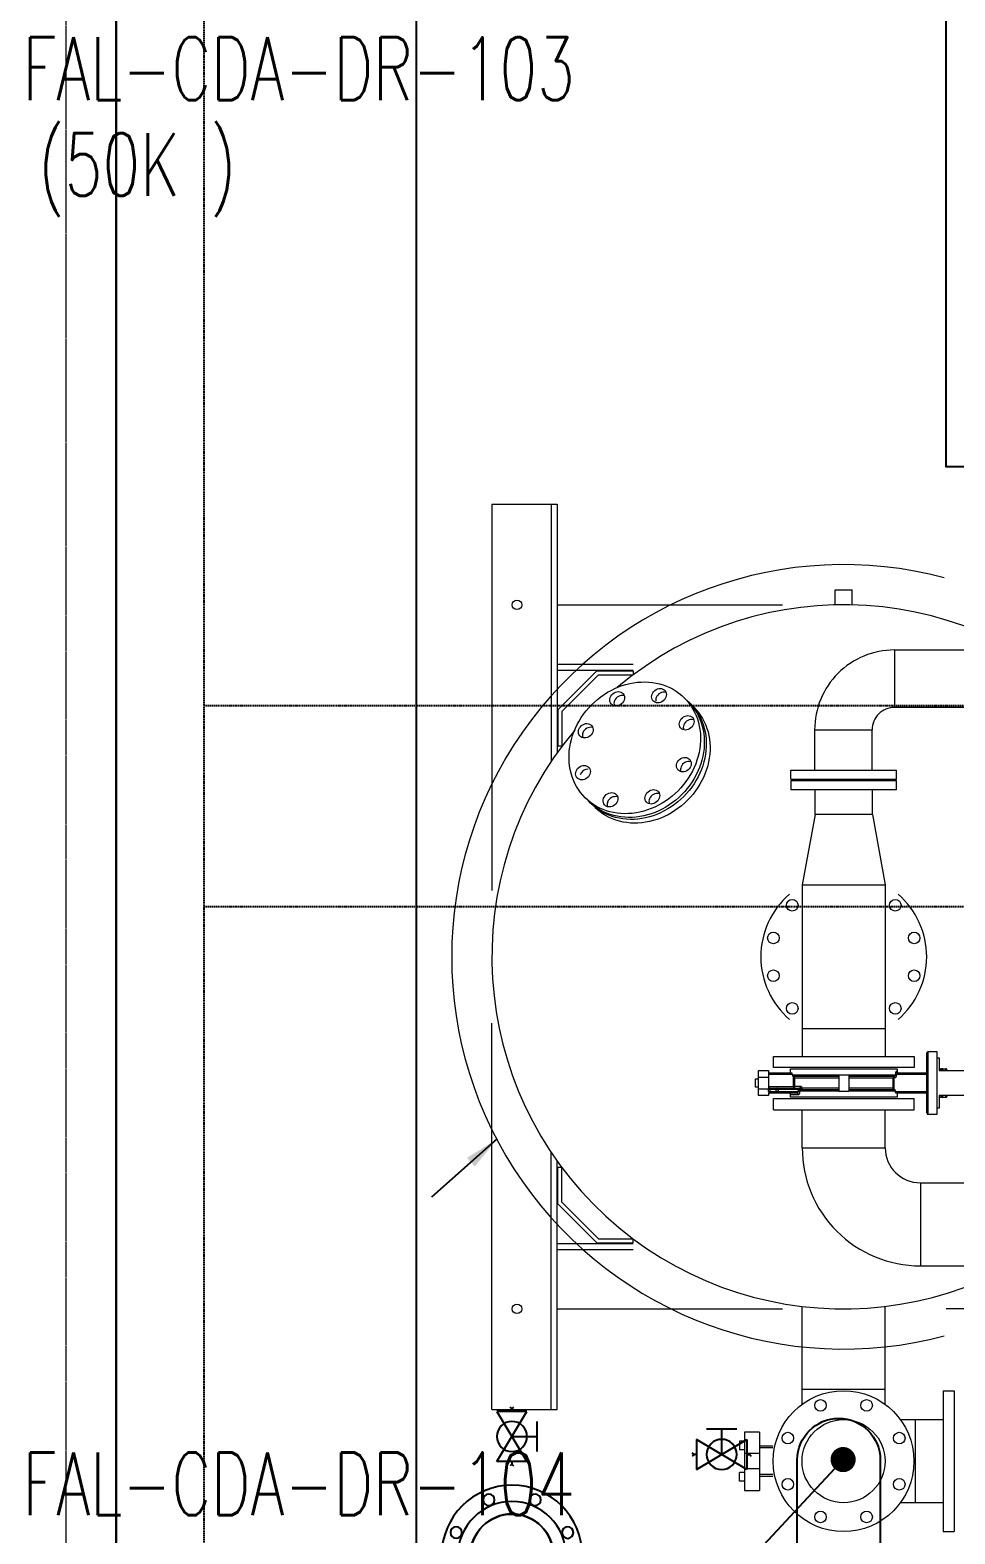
# Model space of a CAD drawing. Extents: x 0 to 160756, y 0 to 229247.
# Drawn here: x 54064 to 55904, y 89103 to 92093 of the extents above; entities that cross this region are included whole.
import ezdxf
from ezdxf.enums import TextEntityAlignment as Align
from ezdxf.xclip import XClip

# ---------------------------------------------------------------- set-up
doc = ezdxf.new("R2010")
doc.units = 0
doc.header["$LTSCALE"] = 10
doc.header["$XCLIPFRAME"] = 2
for name, pattern in [('H12設備棟3F$0$CENTERK5', [6.916, 6.667, -0.083, 0.083, -0.083]), ('H12設備棟3F$0$HIDDEN', [0.375, 0.25, -0.125]), ('XCM7P30CDA$0$CENTER', [50.8, 31.75, -6.35, 6.35, -6.35])]:
    doc.linetypes.add(name, pattern=pattern)
for name, color, linetype in [('H12設備棟3F$0$ARC-BEAM', 252, 'H12設備棟3F$0$HIDDEN'), ('H12設備棟3F$0$H-SIN', 252, 'H12設備棟3F$0$CENTERK5'), ('H12設備棟3F$0$KABE1', 252, 'Continuous'), ('H12設備棟3F$0$\uf4c9\ue50a', 252, 'Continuous'), ('XCM7P30CDA$0$CCL', 252, 'XCM7P30CDA$0$CENTER'), ('XCM7P30CDA$0$U-CDA-PIPE', 252, 'Continuous'), ('XCM7Q30CDA-200K$0$UER-FUTUER', 9, 'Continuous')]:
    doc.layers.add(name, color=color, linetype=linetype)
doc.styles.add('XCM7Q30CDA-200K$0$aa-txt', font='simplex.shx', dxfattribs={"width": 0.8, "bigfont": 'chineset.shx'})
doc.styles.add('XCM7Q30CDA-200K$0$Standard', font='txt.shx', dxfattribs={"bigfont": 'chineset.shx'})
doc.dimstyles.new('XCM7Q30CDA-200K$0$STANDARD', dxfattribs={"dimtxt": 0.18, "dimasz": 0.18, "dimexe": 0.18, "dimexo": 0.0625, "dimgap": 0.09, "dimtad": 0, "dimtih": 1, "dimtoh": 1, "dimdec": 4, "dimzin": 0, "dimdsep": 46, "dimtxsty": 'XCM7Q30CDA-200K$0$Standard', "dimcen": 0.09, "dimadec": 0, "dimazin": 0, "dimtfac": 1, "dimtdec": 4, "dimtofl": 0, "dimtmove": 0, "dimatfit": 3, "dimfxl": 1, "dimtolj": 1, "dimtzin": 0, "dimarcsym": 0})

# ---------------------------------------------------------------- blocks, each defined once
blk = doc.blocks.new('H12設備棟3F')
at = {"layer": 'H12設備棟3F$0$ARC-BEAM'}
for p, q in [((54410.2, 86525.3), (54410.2, 94575.3)), ((54410.2, 90750.3), (58435.2, 90750.3)), ((54410.2, 90350.3), (58435.2, 90350.3))]:
    blk.add_line(p, q, dxfattribs=at)
at = {"layer": 'H12設備棟3F$0$H-SIN', "lineweight": 5}
blk.add_line((54135.2, 61882.1), (54135.2, 107531.3), dxfattribs=at)
at = {"layer": 'H12設備棟3F$0$KABE1', "linetype": 'Continuous', "lineweight": 30}
blk.add_line((54235.2, 94575.3), (54235.2, 86525.3), dxfattribs=at)
at = {"layer": 'H12設備棟3F$0$\uf4c9\ue50a'}
blk.add_lwpolyline([(59885.2, 93725.3), (55885.2, 93725.3), (55885.2, 91225.3), (59885.2, 91225.3)], close=True, dxfattribs=at)
blk = doc.blocks.new('XCM7Q30CDA-200K$0$_Dot')
at = {"color": 0, "linetype": 'ByBlock', "lineweight": -2}
blk.add_line((-0.5, 0), (-1, 0), dxfattribs=at)
at = {"color": 0, "linetype": 'ByBlock', "const_width": 0.5}
blk.add_lwpolyline([(-0.25, 0, 1), (0.25, 0, 1)], format="xyb", close=True, dxfattribs=at)
blk = doc.blocks.new('XCM7P30CDA$0$A$C9a307472')
at = {"layer": 'XCM7P30CDA$0$CCL'}
blk.add_line((29850, -8197.4), (29850, 27548.6), dxfattribs=at)
blk = doc.blocks.new('XCM7P30CDA$0$F22P2-CDA-07-C20-00$0$MV2-Ball-FTT')
for p, q in [((-5, -3), (5, 3)), ((5, -3), (-5, 3)), ((-5, 3), (-5, -3)), ((-3, 5), (3, 5)), ((0, 0), (0, 5)), ((5, 3), (5, -3)), ((-5.5, 0), (-5.85, 0.35)), ((-5.5, 0), (-5.85, -0.35)), ((-5, 0), (-5.5, 0)), ((5, 0), (5.5, 0)), ((5.5, 0), (5.85, 0.35)), ((5.5, 0), (5.85, -0.35))]:
    blk.add_line(p, q)
blk.add_circle((0, 0), 3)
blk = doc.blocks.new('XCM7P30CDA$0$F22P2-CDA-07-C20-00$0$Flange-16.52x10KG')
for centre, radius in [((0, 0), 14), ((-4.59, 11.09), 1.15), ((4.59, 11.09), 1.15), ((0, 0), 10.75), ((0, 0), 8.26), ((-11.09, 4.59), 1.15), ((11.09, 4.59), 1.15), ((-11.09, -4.59), 1.15), ((11.09, -4.59), 1.15), ((-4.59, -11.09), 1.15), ((4.59, -11.09), 1.15)]:
    blk.add_circle(centre, radius)
blk = doc.blocks.new('XCM7P30CDA$0$F22P2-CDA-07-C20-00$0$LRElbowDown-16.52')
for p, q in [((22.86, 8.26), (0, 8.26)), ((22.86, -8.26), (22.86, 8.26)), ((0, -8.26), (22.86, -8.26))]:
    blk.add_line(p, q)
blk.add_arc((0, 0), 8.26, 90, 270)
blk = doc.blocks.new('XCM7P30CDA$0$A$Cefb5f231')
at = {"layer": 'XCM7P30CDA$0$U-CDA-PIPE'}
for name, p, xscale, yscale, zscale, rotation in [('XCM7P30CDA$0$F22P2-CDA-07-C20-00$0$LRElbowDown-16.52', (-3806.8, 10.7), 10, 10, 10, 90.03842044991228), ('XCM7P30CDA$0$F22P2-CDA-07-C20-00$0$Flange-16.52x10KG', (-3806.8, 10.7), 9.999999999999998, 9.999999999999998, 9.999999999999998, 0.03842044991236915), ('XCM7P30CDA$0$F22P2-CDA-07-C20-00$0$LRElbowDown-16.52', (-3156.5, -179.6), 10, 10, 10, 90.01573800234904), ('XCM7P30CDA$0$F22P2-CDA-07-C20-00$0$MV2-Ball-FTT', (-3806.8, -226.2), 10, 10, 10, 270.015738002349), ('XCM7P30CDA$0$F22P2-CDA-07-C20-00$0$MV2-Ball-FTT', (-3389.4, -190.5), 9.999999999999998, 9.999999999999998, 9.999999999999998, 180.015738002349)]:
    blk.add_blockref(name, p, dxfattribs=dict(at, xscale=xscale, yscale=yscale, zscale=zscale, rotation=rotation))
blk = doc.blocks.new('XCM7P30CDA')
at = {"color": 4}
ref = blk.add_blockref('XCM7P30CDA$0$A$C9a307472', (24285.2, 95852.5), dxfattribs=at)
XClip(ref).set_block_clipping_path([(28505.8252583833, 11204.571428573), (50624.999999999, 21456.3991779214)])
at = {"xscale": -1, "rotation": 180}
blk.add_blockref('XCM7P30CDA$0$A$Cefb5f231', (58829, 89070.1), dxfattribs=at)
blk = doc.blocks.new('XCM7Q30CDA-200K$0$DRYER 6500')
at = {"linetype": 'Continuous', "lineweight": 13}
for p, q in [((802.2, 1266), (780.2, 1266)), ((780.2, 986), (780.2, 1266)), ((802.2, 986), (802.2, 1266)), ((802.2, 1208.6), (887.2, 1208.6)), ((857.2, 1208.6), (857.2, 1043.4)), ((1197.5, 1184.5), (1167.2, 1184.5)), ((1167.2, 1141.2), (1167.2, 1184.5)), ((1197.5, 1141.2), (1197.5, 1184.5)), ((1140.6, 1156.3), (1167.2, 1156.3)), ((1140.6, 1156.3), (1167.2, 1156.3)), ((1141.1, 1152.5), (1167.2, 1152.5)), ((1141.1, 1152.5), (1167.2, 1152.5)), ((1167.2, 1141.2), (1197.5, 1141.2)), ((1167.2, 1110.8), (1167.2, 1141.2)), ((1197.5, 1165.7), (1207.5, 1165.7)), ((1197.5, 1148.7), (1207.5, 1148.7)), ((1197.5, 1110.8), (1197.5, 1141.2)), ((1207.5, 1165.7), (1207.5, 1148.7)), ((1167.2, 1110.8), (1197.5, 1110.8)), ((1167.2, 1068), (1167.2, 1110.8)), ((1197.5, 1068), (1197.5, 1110.8)), ((1167.2, 1095.7), (1140.6, 1095.7)), ((1167.2, 1095.7), (1140.6, 1095.7)), ((1141.1, 1099.5), (1167.2, 1099.5)), ((1141.1, 1099.5), (1167.2, 1099.5)), ((1197.5, 1103.3), (1207.5, 1103.3)), ((1197.5, 1086.3), (1207.5, 1086.3)), ((1207.5, 1086.3), (1207.5, 1103.3)), ((1167.2, 1068), (1197.5, 1068)), ((887.2, 1043.4), (802.2, 1043.4)), ((917.7, 1012.9), (917.7, 818.1)), ((1082.7, 1012.9), (1082.7, 818.1)), ((802.2, 986), (780.2, 986)), ((1082.8, 983), (917.6, 983)), ((809.7, 424), (814.7, 424)), ((809.7, 399), (809.7, 424)), ((814.7, 436.5), (831.7, 436.5)), ((814.7, 311.5), (814.7, 436.5)), ((831.7, 436.5), (831.7, 311.5)), ((834.7, 433.5), (834.7, 314.5)), ((749.7, 399), (809.7, 399)), ((794.7, 399), (794.7, 400.5)), ((796.6, 402.5), (802.7, 402.5)), ((796.7, 402.5), (796.7, 399)), ((802.7, 402.5), (802.7, 399)), ((804.7, 400.5), (804.7, 399)), ((806.6, 402.5), (809.7, 402.5)), ((806.7, 399), (806.7, 402.5)), ((834.7, 394), (896, 394)), ((896.7, 391), (834.7, 391)), ((893.7, 394), (893.7, 402)), ((893.7, 402), (1105.7, 402)), ((896.7, 390), (896.7, 391)), ((896.7, 390), (989.7, 390)), ((989.7, 358), (989.7, 390)), ((1009.7, 390), (989.7, 390)), ((1009.7, 390), (1087.1, 390)), ((1009.7, 358), (1009.7, 390)), ((1087.1, 391), (1087.1, 390)), ((1090.3, 391), (1087.1, 391)), ((1090.3, 390), (1087.1, 390)), ((1130.4, 391), (1090.3, 391)), ((1090.3, 391), (1090.3, 390)), ((1105.6, 397), (1090.4, 397)), ((1093, 394), (1131.1, 394)), ((1105.7, 402), (1105.7, 397)), ((1130.4, 387), (1130.4, 391)), ((1134.1, 391), (1130.4, 391)), ((1131.1, 394), (1132.6, 394)), ((1132.6, 394), (1145.7, 394)), ((1134.1, 391), (1134.1, 387)), ((1147.2, 391), (1134.1, 391)), ((1145.7, 394), (1146.7, 394)), ((1146.7, 394), (1149.7, 394)), ((1147.2, 387), (1147.2, 391)), ((1149.7, 391), (1147.2, 391)), ((1149.7, 399), (1169.7, 399)), ((1149.7, 394), (1149.7, 399)), ((1149.7, 391), (1149.7, 387)), ((1169.7, 399), (1169.7, 386)), ((989.7, 387), (899.2, 387)), ((899.2, 387), (899.5, 387)), ((899.5, 387), (899.5, 363.9)), ((899.5, 363.9), (900, 361)), ((899.5, 363.9), (902.4, 363.9)), ((900, 361), (989.7, 361)), ((902.4, 384.1), (989.7, 384.1)), ((902.4, 363.9), (902.4, 384.1)), ((989.7, 363.9), (902.4, 363.9)), ((1084.5, 387), (1009.7, 387)), ((1009.7, 384.1), (1082.4, 384.1)), ((1096.9, 363.9), (1009.7, 363.9)), ((1009.7, 361), (1100.1, 361)), ((1085.4, 381), (1096.9, 381)), ((1131.1, 384), (1087.9, 384)), ((1089.5, 387), (1130.4, 387)), ((1096.9, 381), (1096.9, 363.9)), ((1099.8, 381), (1096.9, 381)), ((1099.8, 381), (1099.8, 384)), ((1149.7, 381), (1099.8, 381)), ((1099.8, 381), (1099.8, 361)), ((1100.1, 361), (1099.8, 361)), ((1134.1, 387), (1130.4, 387)), ((1132.6, 384), (1131.1, 384)), ((1145.7, 384), (1132.6, 384)), ((1134.1, 387), (1147.2, 387)), ((1146.7, 384), (1145.7, 384)), ((1149.7, 384), (1146.7, 384)), ((1147.2, 387), (1149.7, 387)), ((1149.5, 386), (1169.7, 386)), ((1149.7, 362), (1149.7, 384)), ((1169.7, 362), (1149.7, 362)), ((1149.7, 349), (1149.7, 362)), ((1169.7, 386), (1169.7, 362)), ((1169.7, 382.5), (1175.7, 382.5)), ((1175.7, 365.5), (1169.7, 365.5)), ((1169.7, 362), (1169.7, 349)), ((1175.7, 382.5), (1175.7, 365.5)), ((809.7, 349), (749.7, 349)), ((794.7, 347.5), (794.7, 349)), ((802.7, 345.5), (796.6, 345.5)), ((796.7, 349), (796.7, 345.5)), ((802.7, 349), (802.7, 345.5)), ((804.7, 349), (804.7, 347.5)), ((809.7, 345.5), (806.6, 345.5)), ((806.7, 349), (806.7, 345.5)), ((809.7, 324), (809.7, 349)), ((834.7, 357), (894.3, 357)), ((892.9, 354), (834.7, 354)), ((893.7, 346), (893.7, 351)), ((1105.7, 346), (893.7, 346)), ((893.8, 351), (895.9, 351)), ((894.3, 358), (897.2, 358)), ((894.3, 358), (894.3, 357)), ((894.3, 357), (897.2, 357)), ((897.2, 357), (897.2, 358)), ((989.7, 358), (897.2, 358)), ((1009.7, 358), (989.7, 358)), ((1102.7, 358), (1009.7, 358)), ((1102.7, 358), (1102.7, 357)), ((1102.7, 357), (1149.7, 357)), ((1149.7, 354), (1103.4, 354)), ((1105.7, 354), (1105.7, 346)), ((1169.7, 349), (1149.7, 349)), ((814.7, 324), (809.7, 324)), ((831.7, 311.5), (814.7, 311.5)), ((942.8, -160), (917.4, -20)), ((1056.8, -160), (1082.4, -20)), ((942.8, -160), (942.8, -209.4)), ((942.8, -160), (1056.8, -160)), ((1056.8, -160), (1056.8, -209.4)), ((894.8, -209.4), (894.8, -227.4)), ((894.8, -209.4), (1104.8, -209.4)), ((1104.8, -227.4), (894.8, -227.4)), ((1104.8, -227.4), (1104.8, -209.4))]:
    blk.add_line(p, q, dxfattribs=at)
at = {"lineweight": 13}
for p, q in [((1569.7, 1023), (1569.7, 529.5)), ((1699.7, 1023), (1569.7, 1023)), ((1581.7, 1023), (1581.7, 512.2)), ((1699.7, 1023), (1699.7, 255)), ((-870.4, 822.9), (796.2, 822.9)), ((1568.7, 822.9), (1121.8, 822.9)), ((847.4, 737.6), (-755.1, 737.6)), ((847.4, 572.4), (847.4, 737.6)), ((1568.7, 704.9), (1418.7, 704.9)), ((1568.7, 692.9), (1418.7, 692.9)), ((1490.8, 691.9), (1418.7, 691.9)), ((1418.7, 691.9), (1418.7, 683.9)), ((1568.7, 614), (1490.8, 691.9)), ((1487.5, 683.9), (1418.7, 683.9)), ((1560.7, 610.7), (1487.5, 683.9)), ((1560.7, 610.7), (1560.7, 541.9)), ((1568.7, 614), (1568.7, 541.9)), ((847.4, 572.4), (-755.1, 572.4)), ((1560.7, 541.9), (1568.7, 541.9)), ((917.3, 502.8), (917.3, 427)), ((1082.5, 502.6), (917.5, 502.6)), ((1082.3, 502.8), (1082.3, 427)), ((859.7, 427), (859.7, 405)), ((1139.7, 427), (859.7, 427)), ((1139.7, 427), (1139.7, 405)), ((1139.7, 405), (859.7, 405)), ((859.7, 321), (859.7, 343)), ((859.7, 343), (1139.7, 343)), ((1139.7, 343), (1139.7, 321)), ((1139.7, 321), (859.7, 321)), ((917.3, 266), (917.3, 321)), ((1082.3, 266), (1082.3, 321)), ((917.3, 266), (1082.3, 266)), ((917.3, -20), (917.3, 266)), ((1082.3, -20), (1082.3, 266)), ((1082.3, -20), (917.3, -20)), ((1699.7, -777), (1699.7, -9)), ((1104.8, -230.4), (894.8, -230.4)), ((894.8, -230.4), (894.8, -248.4)), ((1104.8, -230.4), (1104.8, -248.4)), ((1104.8, -248.4), (894.8, -248.4)), ((943.5, -248.4), (943.5, -328.4)), ((1057.5, -248.4), (1057.5, -328.4)), ((1581.7, -777), (1581.7, -266.2)), ((1560.7, -364.7), (1560.7, -295.9)), ((1560.7, -295.9), (1568.7, -295.9)), ((1568.7, -368), (1568.7, -295.9)), ((1569.7, -777), (1569.7, -283.5)), ((1057.5, -328.4), (943.5, -328.4)), ((1057.8, -328.4), (943.5, -328.4)), ((377.8, -372.6), (899, -372.8)), ((899, -487.1), (899, -372.8)), ((1560.7, -364.7), (1487.5, -437.9)), ((1568.7, -368), (1490.8, -445.9)), ((1487.5, -437.9), (1418.7, -437.9)), ((1418.7, -445.9), (1418.7, -437.9)), ((1490.8, -445.9), (1418.7, -445.9)), ((1568.7, -446.9), (1418.7, -446.9)), ((1568.7, -458.9), (1418.7, -458.9)), ((377.8, -486.9), (898.7, -487.1)), ((982.8, -576.7), (982.8, -606.7)), ((1016.8, -576.7), (1016.8, -606.7)), ((1568.7, -576.9), (1121.8, -576.9)), ((1016.8, -606.7), (982.8, -606.7)), ((1699.7, -777), (1569.7, -777))]:
    blk.add_line(p, q, dxfattribs=at)
at = {"linetype": 'Continuous', "lineweight": 13, "flags": 128}
for points in [[(896, 394), (896.2, 393.8), (896.4, 393.3), (896.6, 392.5), (896.6, 391.6), (896.7, 391)], [(1087.1, 390), (1087, 389.2), (1086.6, 388.5)], [(1090.4, 397), (1089.2, 396.5), (1088.1, 395.3), (1087.4, 393.3), (1087.2, 392.2), (1087.1, 391)], [(1090.3, 390), (1090.1, 388.4), (1089.5, 387)], [(1132.6, 394), (1133.2, 393.8), (1133.7, 393.1), (1134, 392.1), (1134.1, 391)], [(1145.7, 394), (1146.2, 393.8), (1146.7, 393.1), (1147.1, 392.1), (1147.2, 391)], [(1085.6, 385.5), (1087.6, 386), (1089.5, 387)], [(1132.6, 384), (1133.2, 384.2), (1133.7, 384.9), (1134, 385.9), (1134.1, 387)], [(1147.2, 387), (1147.1, 385.9), (1146.7, 384.9), (1146.2, 384.2), (1145.7, 384)], [(895.9, 351), (896.3, 351.5), (896.8, 352.8), (897.1, 354.7), (897.2, 357)], [(1103.4, 354), (1103.1, 354.2), (1102.9, 354.7), (1102.8, 355.5), (1102.7, 356.4), (1102.7, 357)], [(1298.2, -373.3), (1298, -373.2), (1293.2, -368), (1288.7, -362.6), (1284.6, -356.8), (1280.8, -350.8), (1277.5, -344.5), (1274.5, -338), (1272, -331.2), (1269.9, -324.3), (1268.2, -317.1), (1267, -309.9), (1266.2, -302.5), (1265.8, -295), (1265.9, -287.5), (1266.4, -279.9), (1267.3, -272.2), (1268.7, -264.6), (1270.5, -257), (1272.8, -249.5), (1275.5, -242.1), (1278.5, -234.7), (1282, -227.5), (1285.9, -220.5), (1290.1, -213.6), (1294.7, -206.9), (1299.7, -200.5), (1305, -194.3), (1310.5, -188.4), (1316.4, -182.7), (1322.6, -177.4), (1329, -172.4), (1335.6, -167.8), (1342.4, -163.5), (1349.4, -159.5), (1356.6, -156), (1363.9, -152.8), (1371.3, -150.1), (1378.8, -147.8), (1386.4, -145.9), (1394, -144.5), (1401.6, -143.4), (1409.2, -142.9), (1416.8, -142.7), (1424.2, -143), (1431.6, -143.8), (1438.9, -145), (1446, -146.6), (1453, -148.7), (1459.7, -151.2), (1466.3, -154.1), (1472.6, -157.4), (1478.7, -161), (1484.5, -165.1), (1489.9, -169.6), (1495, -174.2)], [(1311.3, -385.9), (1310.8, -385.4), (1305.6, -380.7), (1300.8, -375.5), (1296.3, -370.1), (1292.2, -364.3), (1288.4, -358.3), (1285.1, -352), (1282.1, -345.5), (1279.6, -338.7), (1277.5, -331.8), (1275.8, -324.6), (1274.5, -317.4), (1273.7, -310), (1273.4, -302.5), (1273.4, -295), (1274, -287.4), (1274.9, -279.7), (1276.3, -272.1), (1278.1, -264.5), (1280.4, -257), (1283, -249.6), (1286.1, -242.2), (1289.6, -235), (1293.5, -228), (1297.7, -221.1), (1302.3, -214.4), (1307.3, -208), (1312.5, -201.8), (1318.1, -195.9), (1324, -190.2), (1330.1, -184.9), (1336.5, -179.9), (1343.2, -175.3), (1350, -171), (1357, -167), (1364.2, -163.5), (1371.5, -160.3), (1378.9, -157.6), (1386.4, -155.3), (1394, -153.4), (1401.6, -152), (1409.2, -150.9), (1416.8, -150.4), (1424.3, -150.2), (1431.8, -150.5), (1439.2, -151.3), (1446.5, -152.5), (1453.6, -154.1), (1460.6, -156.2), (1467.3, -158.7), (1473.9, -161.5), (1480.2, -164.8), (1486.3, -168.5), (1492, -172.6), (1497.5, -177.1), (1502.7, -181.9), (1507.5, -187), (1508.4, -188)], [(1309.6, -384.7), (1309.4, -384.5), (1304.6, -379.4), (1300.1, -374), (1296, -368.2), (1292.2, -362.2), (1288.9, -355.9), (1285.9, -349.4), (1283.4, -342.6), (1281.3, -335.7), (1279.6, -328.5), (1278.4, -321.3), (1277.5, -313.9), (1277.2, -306.4), (1277.2, -298.9), (1277.8, -291.3), (1278.7, -283.6), (1280.1, -276), (1281.9, -268.4), (1284.2, -260.9), (1286.9, -253.5), (1289.9, -246.1), (1293.4, -238.9), (1297.3, -231.9), (1301.5, -225), (1306.1, -218.3), (1311.1, -211.9), (1316.3, -205.7), (1321.9, -199.8), (1327.8, -194.1), (1333.9, -188.8), (1340.3, -183.8), (1347, -179.1), (1353.8, -174.8), (1360.8, -170.9), (1368, -167.4), (1375.3, -164.2), (1382.7, -161.5), (1390.2, -159.2), (1397.8, -157.3), (1405.4, -155.9), (1413, -154.8), (1420.6, -154.3), (1428.1, -154.1), (1435.6, -154.4), (1443, -155.2), (1450.3, -156.4), (1457.4, -158), (1464.4, -160.1), (1471.1, -162.5), (1477.7, -165.4), (1484, -168.7), (1490.1, -172.4), (1495.9, -176.5), (1501.3, -181), (1506.4, -185.6)], [(1536.7, -324.3), (1533.6, -331.7), (1530.1, -338.9), (1526.2, -345.9), (1522, -352.8), (1517.4, -359.5), (1512.4, -365.9), (1507.2, -372.1), (1501.6, -378), (1495.7, -383.7), (1489.6, -389), (1483.2, -394), (1476.5, -398.7), (1469.7, -403), (1462.7, -406.9), (1455.5, -410.4), (1448.2, -413.6), (1440.8, -416.3), (1433.3, -418.6), (1425.7, -420.5), (1418.1, -421.9), (1410.5, -423), (1402.9, -423.5), (1395.4, -423.7), (1387.9, -423.4), (1380.5, -422.6), (1373.2, -421.4), (1366.1, -419.8), (1359.1, -417.7), (1352.4, -415.3), (1345.8, -412.4), (1339.5, -409.1), (1333.4, -405.4), (1327.7, -401.3), (1322.2, -396.8), (1317, -392), (1312.2, -386.9), (1307.7, -381.5), (1303.6, -375.7), (1299.8, -369.7), (1296.5, -363.4), (1293.5, -356.8), (1291, -350.1), (1288.9, -343.2), (1287.2, -336), (1285.9, -328.8), (1285.1, -321.4), (1284.8, -313.9), (1284.8, -306.4), (1285.3, -298.8), (1286.3, -291.1), (1287.7, -283.5), (1289.5, -275.9), (1291.8, -268.4), (1294.4, -261), (1297.5, -253.6), (1301, -246.4), (1304.9, -239.4), (1309.1, -232.5), (1313.7, -225.8), (1318.7, -219.4), (1323.9, -213.2), (1329.5, -207.3), (1335.4, -201.6), (1341.5, -196.3), (1347.9, -191.3), (1354.6, -186.6), (1361.4, -182.3), (1368.4, -178.4), (1375.6, -174.9), (1382.9, -171.7), (1390.3, -169), (1397.8, -166.7), (1405.4, -164.8), (1413, -163.3), (1420.6, -162.3), (1428.2, -161.8), (1435.7, -161.6), (1443.2, -161.9), (1450.6, -162.7), (1457.9, -163.9), (1465, -165.5), (1472, -167.6), (1478.7, -170), (1485.3, -172.9), (1491.6, -176.2), (1497.7, -179.9), (1503.4, -184), (1508.9, -188.5), (1514.1, -193.3), (1518.9, -198.4), (1523.4, -203.8), (1527.5, -209.6), (1531.3, -215.6), (1534.6, -221.9), (1537.6, -228.4), (1540.1, -235.2), (1542.2, -242.1), (1543.9, -249.3), (1545.2, -256.5), (1546, -263.9), (1546.3, -271.4), (1546.3, -278.9), (1545.8, -286.5), (1544.8, -294.2), (1543.4, -301.8), (1541.6, -309.4), (1539.3, -316.9), (1536.7, -324.3)]]:
    blk.add_lwpolyline(points, dxfattribs=at)
at = {"linetype": 'Continuous', "lineweight": 13}
for centre, radius in [((1000.2, 1126), 140), ((954.3, 1236.9), 11.5), ((1046.1, 1236.9), 11.5), ((1000.2, 1126), 82.6), ((889.3, 1171.9), 11.5), ((1111.1, 1171.9), 11.5), ((889.3, 1080.1), 11.5), ((1111.1, 1080.1), 11.5), ((954.3, 1015.1), 11.5), ((1046.1, 1015.1), 11.5)]:
    blk.add_circle(centre, radius, dxfattribs=at)
at = {"lineweight": 13}
for centre, radius in [((1649.9, 823), 9.5), ((897.3, 225.5), 11.5), ((1102.3, 225.5), 11.5), ((859.7, 160.5), 11.5), ((1139.9, 160.5), 11.5), ((859.7, 85.5), 11.5), ((1139.9, 85.5), 11.5), ((897.3, 20.5), 11.5), ((1102.3, 20.5), 11.5), ((1649.9, -577), 9.5)]:
    blk.add_circle(centre, radius, dxfattribs=at)
at = {"lineweight": 13, "ltscale": 50}
blk.add_arc((999.8, 123), 780, 255.1428, 104.8572, dxfattribs=at)
at = {"lineweight": 13}
for centre, radius, start, end in [((999.8, 123), 700, 319.8814, 310.0871), ((847.5, 502.6), 235, 0, 90.0346), ((847.4, 502.3), 70.1, 0.2799, 90), ((999.8, 123), 165, 130.8852, 229.0452), ((999.8, 123), 165, 310.9534, 49.1148), ((899, -328.4), 44.5, 270, 0), ((899, -328.4), 158.8, 270, 0)]:
    blk.add_arc(centre, radius, start, end, dxfattribs=at)
at = {"linetype": 'Continuous', "lineweight": 13}
for centre, radius, start, end in [((831.7, 433.5), 3, 0, 89.9813), ((796.7, 400.5), 2, 89.9821, 180), ((802.7, 400.5), 2, 0, 89.9821), ((806.7, 400.5), 2, 89.9821, 180), ((899.7, 390), 3.03, 180.6596, 261.4071), ((1093.3, 391.1), 2.95, 96.1126, 181.2946), ((1093.3, 396.9), 2.9, 177.6221, 263.5071), ((1108.7, 397), 3, 180.2364, 270), ((1133.8, 391.7), 3.55, 139.6093, 191.3691), ((1146.7, 391), 3, 0, 90), ((900.4, 357.9), 6.06, 98.3505, 179.2134), ((900.3, 357.9), 3.1, 96.1526, 177.7187), ((898.4, 383), 4.15, 15.3492, 74.433), ((899.5, 363.9), 2.95, 280.5602, 1.1522), ((1085.3, 384.3), 2.89, 106.8244, 183.7654), ((1086.5, 379.5), 6.09, 98.4154, 131.4422), ((1086.2, 384.7), 3.8, 189.5521, 258.0757), ((1084, 390), 2.99, 279.0146, 330.0301), ((1083.5, 385.2), 2.09, 9.6557, 62.2692), ((1088.2, 381.2), 2.8, 95.0606, 184.2936), ((1088.1, 386.8), 2.8, 206.576, 267.2847), ((1081.2, 374.3), 15.2, 56.571, 68.9746), ((1099.9, 381.1), 2.95, 91.0991, 181.0561), ((1101, 365.1), 4.2, 195.745, 254.0373), ((1099.7, 358), 3.03, 0.6596, 81.4071), ((1133.8, 386.3), 3.55, 168.6309, 220.3907), ((1146.7, 387), 3, 270, 360), ((796.7, 347.5), 2, 180, 269.9821), ((802.7, 347.5), 2, 269.9821, 0), ((806.7, 347.5), 2, 180, 269.9821), ((890.7, 351), 3, 0.3949, 90), ((891.5, 356.5), 2.86, 299.2949, 10.2195), ((892.9, 351), 2.97, 359.4105, 89.3981), ((831.7, 314.5), 3, 269.9813, 0), ((1456.2, -179.4), 14.3, 337.7989, 17.5248), ((1370.9, -185.7), 16.3, 255.7335, 340.1666), ((1373, -185.9), 14.3, 337.7989, 17.5248), ((1454.2, -179.3), 16.3, 255.7335, 340.1666), ((1508.7, -233.2), 16.8, 267.5642, 339.1601), ((1308.2, -249.2), 16.3, 255.7335, 340.1666), ((1310.2, -249.4), 14.3, 337.7989, 17.5248), ((1304.7, -332.7), 14.3, 337.7989, 17.5248), ((1503.4, -317.1), 16.3, 255.7335, 340.1666), ((1505.4, -317.3), 14.3, 337.7989, 17.5248), ((1302.7, -332.6), 16.3, 255.7335, 340.1666), ((1358.9, -386.9), 15.1, 338.4464, 4.864), ((1440.6, -380.6), 16.3, 255.7335, 340.1666), ((1442.7, -380.8), 14.3, 337.7989, 17.5248), ((1357.6, -386.9), 16.3, 255.7335, 340.1666)]:
    blk.add_arc(centre, radius, start, end, dxfattribs=at)
for centre in [(1463.7, -189.3), (1380.6, -195.2), (1518.6, -243.2), (1317.9, -259.1), (1312.4, -342.3), (1513.1, -326.6), (1367.4, -396.3), (1450.7, -390.1)]:
    blk.add_ellipse(centre, major_axis=(12, 10), ratio=0.851615, dxfattribs=at)
at = {"lineweight": 13}
blk.add_leader([(1001.1, 1122.8), (1194.5, 1330.8), (1349.6, 1330.8)], dimstyle='XCM7Q30CDA-200K$0$STANDARD', override={"dimasz": 50, "dimtad": 0, "dimldrblk": 'XCM7Q30CDA-200K$0$_Dot'}, dxfattribs=at)
at = {"linetype": 'Continuous', "lineweight": 13}
blk.add_leader([(1689.2, 485), (1819.8, 600.8)], dimstyle='XCM7Q30CDA-200K$0$STANDARD', override={"dimtxt": 50, "dimasz": 70, "dimexo": 10, "dimgap": 10, "dimdle": 2.62089e-305}, dxfattribs=at)
blk = doc.blocks.new('XCM7Q30CDA-200K')
blk.add_lwpolyline([(58482.2, 80215.3), (54832.5, 80215.3), (54832.5, 95293.9), (58482.2, 95293.9)], close=True)
at = {"layer": 'XCM7Q30CDA-200K$0$UER-FUTUER', "rotation": 180}
blk.add_blockref('XCM7Q30CDA-200K$0$DRYER 6500', (56682.2, 90373.2), dxfattribs=at)
at = {"layer": 'XCM7Q30CDA-200K$0$UER-FUTUER', "style": 'XCM7Q30CDA-200K$0$aa-txt', "width": 0.7}
for s, p in [('FAL-CDA-DR-103', (54048.6, 91954)), ('FAL-CDA-DR-104', (54048.6, 89139.7))]:
    blk.add_text(s, height=125, dxfattribs=at).set_placement(p)
blk.add_text('(50K )', height=125, dxfattribs=at).set_placement((54277.1, 91816.9), align=Align.MIDDLE)

msp = doc.modelspace()

# ---------------------------------------------------------------- block references
for name in ['XCM7P30CDA', 'XCM7Q30CDA-200K']:
    msp.add_blockref(name, (0, 0))
ref = msp.add_blockref('H12設備棟3F', (0, 0))
XClip(ref).set_block_clipping_path([(52480.8428845762, 60066.8604644329), (84559.6547477046, 105824.4625800119)])

doc.saveas('drawing.dxf')
